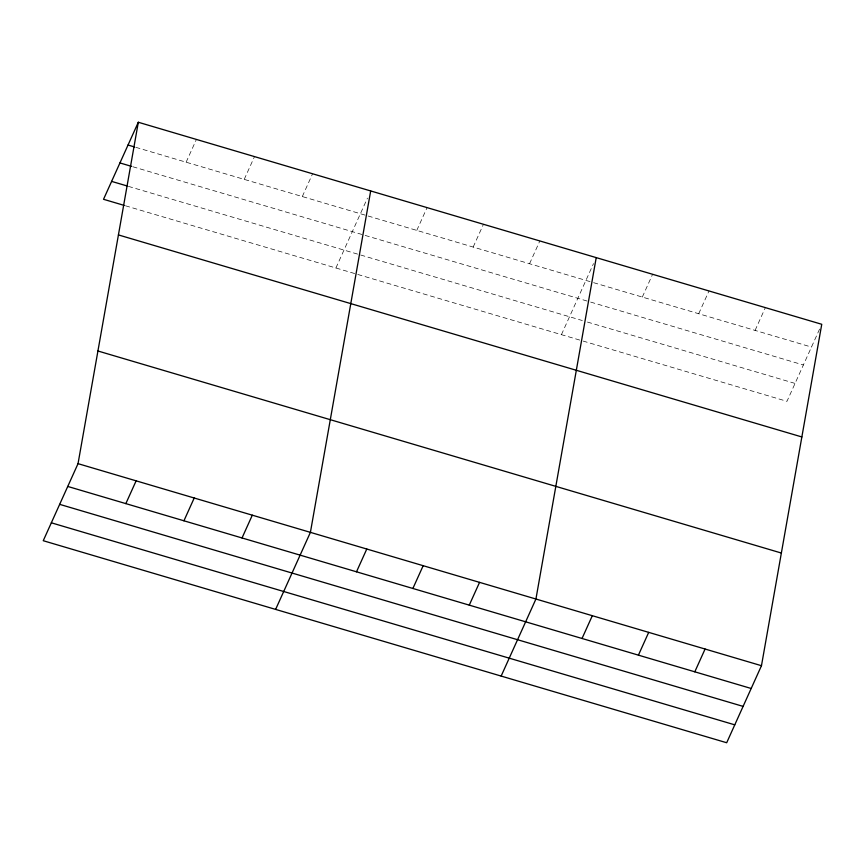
<?xml version="1.0" encoding="UTF-8"?>
<svg xmlns="http://www.w3.org/2000/svg" width="865" height="865" viewBox="0 0 865 865"><rect width="100%" height="100%" fill="white"/><g stroke="black" fill="none" stroke-linecap="round" stroke-linejoin="round"><path stroke-width="0.65" stroke-dasharray="4.33 3.24" d="M186.126 162.209L196.409 139.427M244.222 179.379L254.505 156.597M302.307 196.55L312.589 173.768M335.901 267.988L367.441 198.139M416.779 230.393L427.072 207.611M473.166 247.066L483.449 224.284M529.553 263.728L539.836 240.946M561.428 334.658L593.509 263.609M642.317 297.063L652.599 274.292M698.704 313.736L708.986 290.954M755.08 330.398L765.363 307.626M819.587 329.089L786.966 401.338L583.215 341.102M135.783 147.32L366.803 215.623M368.09 216.001L592.341 282.293M593.617 282.671L811.467 347.07M132.853 166.75L589.379 301.712M590.665 302.09L803.38 364.976M128.398 186.353L582.329 320.537M587.454 322.061L795.054 383.422M125.479 205.784L581.94 340.724"/><path stroke-width="1.3" d="M78.034 463.662L138.314 122.257L821.75 324.289L761.47 665.704L726.687 742.743L43.25 540.712L78.034 463.662L761.47 665.704M370.685 190.949L310.405 532.364L275.621 609.403M596.223 257.619L535.932 599.034L501.149 676.073M138.314 122.257L103.53 199.296L124.192 205.405M125.847 503.614L136.129 480.843M183.931 520.795L194.214 498.013M242.027 537.965L252.31 515.183M356.499 571.808L366.782 549.026M412.886 588.47L423.169 565.699M469.263 605.143L479.556 582.361M582.037 638.478L592.32 615.696M638.413 655.151L648.696 632.369M694.8 671.813L705.083 649.042M128.031 145.028L134.486 146.942M119.943 162.934L131.567 166.372M111.617 181.391L127.112 185.964M118.429 234.923L801.855 436.955M97.929 350.995L781.365 553.038M67.751 486.444L751.188 688.486M59.663 504.349L743.1 706.391M51.338 522.806L734.763 724.838"/></g></svg>
